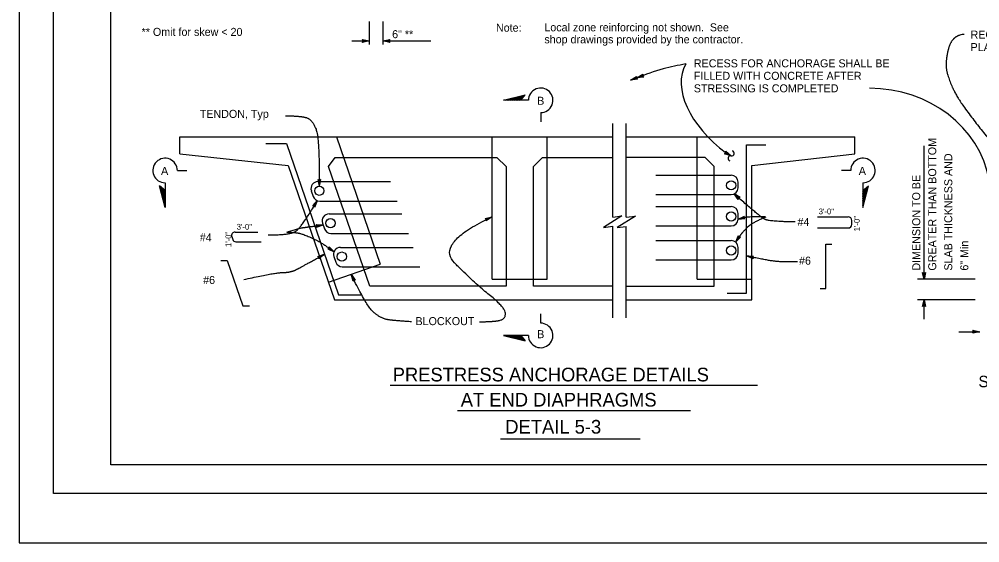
# Model space of a CAD drawing. Extents: x -893 to 867, y -474 to 712.
# Drawn here: x -893 to -54, y -474 to -16 of the extents above; entities that cross this region are included whole.
import ezdxf

# ---------------------------------------------------------------- set-up
doc = ezdxf.new("R2010")
doc.units = 0
for name, color, linetype in [('14 Ramp Anno', 7, 'Continuous'), ('22 Misc Cnst Det', 7, 'Continuous'), ('56 Stage 3 Anno', 7, 'Continuous'), ('57 Undefined', 7, 'Continuous'), ('60 Nongeo Data', 7, 'Continuous'), ('border_PLOTTING-ELEMENTS', 7, 'Continuous'), ('border_rw_22x34_Cut_Lines', 7, 'Continuous'), ('border_SHEET', 7, 'Continuous')]:
    doc.layers.add(name, color=color, linetype=linetype)

msp = doc.modelspace()

# ---------------------------------------------------------------- linework, layer by layer
at = {"layer": '14 Ramp Anno'}
for p, q in [((-486.09, -190.67), (-479.93, -188.97)), ((-485.57, -191.01), (-486.09, -190.67)), ((-485.83, -190.84), (-479.93, -188.97)), ((-479.93, -188.97), (-485.57, -191.01)), ((-485.57, -191.01), (-485.06, -191.35)), ((-479.93, -188.97), (-485.31, -191.18)), ((-479.93, -188.97), (-485.2, -192.57)), ((-485.13, -191.96), (-485.2, -192.57)), ((-479.93, -188.97), (-485.17, -192.27)), ((-485.13, -191.96), (-479.93, -188.97)), ((-485.06, -191.35), (-485.13, -191.96)), ((-485.09, -191.65), (-479.93, -188.97)), ((-485.06, -191.35), (-479.93, -188.97)), ((-632.51, -223.87), (-626.47, -221.8)), ((-631.98, -224.18), (-632.51, -223.87)), ((-632.24, -224.03), (-626.47, -221.8)), ((-626.47, -221.8), (-631.98, -224.18)), ((-631.98, -224.18), (-631.44, -224.49)), ((-626.47, -221.8), (-631.71, -224.33)), ((-626.47, -221.8), (-631.51, -225.72)), ((-631.47, -225.1), (-631.51, -225.72)), ((-626.47, -221.8), (-631.49, -225.41)), ((-631.47, -225.1), (-626.47, -221.8)), ((-631.44, -224.49), (-631.47, -225.1)), ((-631.46, -224.8), (-626.47, -221.8)), ((-631.44, -224.49), (-626.47, -221.8)), ((-252.31, -224.51), (-257.84, -223.31)), ((-251.9, -225.68), (-257.84, -223.31)), ((-257.84, -223.31), (-251.46, -223.62)), ((-251.88, -224.07), (-257.84, -223.31)), ((-257.84, -223.31), (-252.11, -225.09)), ((-252.01, -225.39), (-257.84, -223.31)), ((-257.84, -223.31), (-252.21, -224.8)), ((-252.1, -224.29), (-257.84, -223.31)), ((-257.84, -223.31), (-251.67, -223.84)), ((-252.31, -224.51), (-251.88, -224.07)), ((-252.11, -225.09), (-252.31, -224.51)), ((-252.11, -225.09), (-251.9, -225.68)), ((-251.88, -224.07), (-251.46, -223.62)), ((-600.87, -244.39), (-603.32, -239.3)), ((-601.54, -245.43), (-603.32, -239.3)), ((-603.32, -239.3), (-599.64, -244.52)), ((-600.26, -244.46), (-603.32, -239.3)), ((-603.32, -239.3), (-601.21, -244.91)), ((-601.37, -245.17), (-603.32, -239.3)), ((-603.32, -239.3), (-601.04, -244.65)), ((-600.57, -244.43), (-603.32, -239.3)), ((-603.32, -239.3), (-599.95, -244.49)), ((-601.21, -244.91), (-601.54, -245.43)), ((-601.21, -244.91), (-600.87, -244.39)), ((-600.87, -244.39), (-600.26, -244.46)), ((-600.26, -244.46), (-599.64, -244.52))]:
    msp.add_line(p, q, dxfattribs=at)
at = {"layer": '22 Misc Cnst Det'}
for p, q in [((-470.02, -87.22), (-451.07, -82.39)), ((-468.46, -87.22), (-451.48, -82.89)), ((-466.9, -87.22), (-451.88, -83.39)), ((-465.35, -87.22), (-452.29, -83.9)), ((-454.98, -87.22), (-451.07, -82.39)), ((-448.31, -87.22), (-470.02, -87.22)), ((-463.79, -87.22), (-452.69, -84.4)), ((-462.23, -87.22), (-453.1, -84.9)), ((-460.67, -87.22), (-453.5, -85.4)), ((-459.11, -87.22), (-453.91, -85.9)), ((-457.55, -87.22), (-454.32, -86.4)), ((-455.99, -87.22), (-454.72, -86.9)), ((-437.6, -97.94), (-437.6, -106.09)), ((-755.2, -148.61), (-747.05, -148.61)), ((-166.61, -148.61), (-174.76, -148.61)), ((-765.92, -159.33), (-765.92, -181.03)), ((-155.89, -159.33), (-155.89, -181.03)), ((-765.92, -181.03), (-770.75, -162.08)), ((-765.92, -166), (-770.75, -162.08)), ((-765.92, -179.48), (-770.25, -162.49)), ((-765.92, -177.92), (-769.75, -162.9)), ((-765.92, -176.36), (-769.25, -163.3)), ((-765.92, -174.8), (-768.75, -163.71)), ((-765.92, -173.24), (-768.25, -164.11)), ((-765.92, -171.68), (-767.75, -164.52)), ((-765.92, -170.13), (-767.25, -164.92)), ((-765.92, -168.57), (-766.75, -165.33)), ((-765.92, -167.01), (-766.24, -165.74)), ((-155.89, -181.03), (-151.06, -162.08)), ((-155.89, -166), (-151.06, -162.08)), ((-155.89, -179.47), (-151.56, -162.49)), ((-155.89, -177.92), (-152.06, -162.9)), ((-155.89, -176.36), (-152.56, -163.3)), ((-155.89, -174.8), (-153.06, -163.71)), ((-155.89, -173.24), (-153.56, -164.11)), ((-155.89, -171.68), (-154.06, -164.52)), ((-155.89, -170.13), (-154.56, -164.92)), ((-155.89, -168.57), (-155.07, -165.33)), ((-155.89, -167.01), (-155.57, -165.74)), ((-437.6, -282.07), (-437.6, -273.92)), ((-470.02, -292.79), (-451.07, -297.62)), ((-448.31, -292.79), (-470.02, -292.79)), ((-468.46, -292.79), (-451.48, -297.12)), ((-466.9, -292.79), (-451.88, -296.62)), ((-465.35, -292.79), (-452.29, -296.11)), ((-463.79, -292.79), (-452.69, -295.61)), ((-462.23, -292.79), (-453.1, -295.11)), ((-460.67, -292.79), (-453.5, -294.61)), ((-459.11, -292.79), (-453.91, -294.11)), ((-457.55, -292.79), (-454.32, -293.61)), ((-455.99, -292.79), (-454.72, -293.11)), ((-454.98, -292.79), (-451.07, -297.62))]:
    msp.add_line(p, q, dxfattribs=at)
for centre, start, end in [((-437.6, -87.22), 269.99947, 179.99996), ((-765.92, -148.61), 359.99947, 269.99996), ((-155.89, -148.61), 270.00004, 180.00053), ((-437.6, -292.78), 180.00004, 90.00053)]:
    msp.add_arc(centre, 10.72, start, end, dxfattribs=at)
at = {"layer": '56 Stage 3 Anno'}
for p, q in [((-587.47, -18.34), (-587.47, -38.44)), ((-575.47, -18.34), (-575.47, -38.44)), ((-602.79, -35.32), (-587.48, -35.32)), ((-592.68, -35.32), (-593.48, -33.98)), ((-593.48, -33.98), (-593.48, -33.98)), ((-593.48, -33.98), (-587.48, -35.32)), ((-587.48, -35.32), (-593.48, -36.65)), ((-593.48, -36.65), (-592.68, -35.32)), ((-593.48, -36.65), (-593.48, -36.65)), ((-593.26, -34.33), (-588.86, -35.31)), ((-588.87, -35.32), (-593.24, -36.29)), ((-590.24, -35.31), (-593.06, -35.94)), ((-593.03, -34.69), (-590.24, -35.31)), ((-592.85, -35.04), (-591.62, -35.31)), ((-591.62, -35.31), (-592.83, -35.58)), ((-587.48, -35.32), (-587.48, -35.32)), ((-575.47, -35.32), (-569.47, -33.99)), ((-575.47, -35.32), (-533.65, -35.32)), ((-569.47, -36.66), (-575.47, -35.32)), ((-575.47, -35.32), (-575.47, -35.32)), ((-569.68, -36.3), (-574.09, -35.32)), ((-574.08, -35.31), (-569.7, -34.34)), ((-572.7, -35.32), (-569.88, -34.69)), ((-569.92, -35.94), (-572.7, -35.32)), ((-571.32, -35.32), (-570.11, -35.05)), ((-570.09, -35.59), (-571.32, -35.32)), ((-569.47, -33.99), (-570.27, -35.32)), ((-570.27, -35.32), (-569.47, -36.66)), ((-569.47, -33.99), (-569.47, -33.99)), ((-569.47, -36.66), (-569.47, -36.66)), ((-359.07, -69.55), (-353.83, -66.34)), ((-357.75, -69.1), (-353.93, -66.75)), ((-356.45, -68.65), (-353.99, -67.14)), ((-353.83, -66.34), (-354.15, -67.86)), ((-353.83, -66.34), (-353.83, -66.34)), ((-353.59, -67.66), (-348.35, -64.44)), ((-347.48, -66.97), (-353.59, -67.66)), ((-347.8, -66.7), (-352.28, -67.21)), ((-352.27, -67.2), (-348.46, -64.86)), ((-350.98, -66.76), (-348.51, -65.25)), ((-348.14, -66.44), (-350.98, -66.76)), ((-349.67, -66.31), (-348.61, -65.66)), ((-348.42, -66.17), (-349.67, -66.31)), ((-348.35, -64.44), (-348.67, -65.96)), ((-348.67, -65.96), (-347.48, -66.97)), ((-348.35, -64.44), (-348.35, -64.44)), ((-347.48, -66.97), (-347.48, -66.97)), ((-356.54, -68.68), (-359.07, -69.55)), ((-352.96, -68.86), (-359.07, -69.55)), ((-359.07, -69.55), (-359.07, -69.55)), ((-353.28, -68.6), (-357.76, -69.1)), ((-353.62, -68.33), (-356.45, -68.65)), ((-355.15, -68.2), (-354.09, -67.56)), ((-353.9, -68.06), (-355.15, -68.2)), ((-354.15, -67.86), (-352.96, -68.86)), ((-353.59, -67.66), (-353.59, -67.66)), ((-352.96, -68.86), (-352.96, -68.86)), ((-276.99, -134.01), (-275.64, -133.25)), ((-271.12, -135.83), (-276.99, -134.01)), ((-276.99, -134.01), (-276.99, -134.01)), ((-272.33, -135.14), (-276.61, -133.82)), ((-273.52, -134.46), (-276.29, -133.6)), ((-274.72, -133.77), (-275.91, -133.41)), ((-275.64, -133.25), (-275.67, -131.69)), ((-275.67, -131.69), (-275.67, -131.69)), ((-275.67, -131.69), (-271.12, -135.83)), ((-275.66, -132.11), (-272.32, -135.14)), ((-275.65, -132.93), (-274.72, -133.77)), ((-275.64, -132.54), (-273.52, -134.46)), ((-102.45, -243.85), (-102.45, -126.89)), ((-271.12, -135.83), (-271.12, -135.83)), ((-632.3, -156.37), (-631.16, -156.98)), ((-632.3, -156.37), (-631.27, -162.32)), ((-632.07, -156.49), (-631.25, -161.26)), ((-631.85, -156.61), (-631.23, -160.2)), ((-631.62, -156.73), (-631.2, -159.14)), ((-631.39, -156.86), (-631.18, -158.09)), ((-630, -156.41), (-631.27, -162.32)), ((-630.23, -156.53), (-631.25, -161.26)), ((-630.46, -156.64), (-631.23, -160.2)), ((-630.69, -156.75), (-631.2, -159.14)), ((-630.92, -156.87), (-631.18, -158.09)), ((-630, -156.41), (-631.16, -156.98)), ((-636.87, -179.4), (-632.82, -174.92)), ((-636.61, -179.41), (-633.36, -175.82)), ((-635.03, -180.37), (-633.36, -175.82)), ((-634.9, -180.58), (-632.82, -174.92)), ((-263.32, -172.1), (-268.5, -169.01)), ((-264.85, -173.82), (-268.5, -169.01)), ((-263.56, -172.2), (-267.71, -169.72)), ((-264.79, -173.57), (-267.71, -169.72)), ((-263.8, -172.29), (-266.92, -170.42)), ((-264.72, -173.32), (-266.92, -170.42)), ((-264.04, -172.38), (-266.14, -171.13)), ((-264.66, -173.07), (-266.14, -171.13)), ((-264.28, -172.47), (-265.35, -171.83)), ((-264.59, -172.83), (-265.35, -171.83)), ((-264.85, -173.82), (-264.53, -172.57)), ((-263.32, -172.1), (-264.53, -172.57)), ((-636.87, -179.4), (-635.57, -179.48)), ((-636.35, -179.43), (-633.91, -176.73)), ((-636.1, -179.45), (-634.46, -177.63)), ((-635.84, -179.46), (-635, -178.54)), ((-634.9, -180.58), (-635.57, -179.48)), ((-635.43, -179.71), (-635, -178.54)), ((-635.3, -179.93), (-634.46, -177.63)), ((-635.17, -180.15), (-633.91, -176.73)), ((-259.67, -188.71), (-265.1, -191.34)), ((-259.08, -190.93), (-265.1, -191.34)), ((-259.73, -188.96), (-264.08, -191.07)), ((-259.25, -190.74), (-264.08, -191.07)), ((-259.78, -189.21), (-263.06, -190.8)), ((-259.43, -190.55), (-263.06, -190.8)), ((-259.84, -189.46), (-262.04, -190.53)), ((-259.6, -190.36), (-262.04, -190.53)), ((-259.89, -189.71), (-261.02, -190.25)), ((-259.77, -190.17), (-261.02, -190.25)), ((-259.67, -188.71), (-259.95, -189.97)), ((-259.08, -190.93), (-259.95, -189.97)), ((-633.82, -195.82), (-633.08, -196.88)), ((-633.82, -195.82), (-627.8, -196.14)), ((-633.68, -196.03), (-628.84, -196.29)), ((-633.53, -196.24), (-629.89, -196.43)), ((-633.51, -198.1), (-627.8, -196.14)), ((-633.51, -198.1), (-633.08, -196.88)), ((-633.42, -197.86), (-628.84, -196.29)), ((-633.38, -196.45), (-630.94, -196.58)), ((-633.34, -197.61), (-629.89, -196.43)), ((-633.25, -197.37), (-630.94, -196.58)), ((-633.23, -196.66), (-631.99, -196.72)), ((-633.17, -197.13), (-631.99, -196.72)), ((-264.88, -205.7), (-267.19, -211.28)), ((-262.96, -206.98), (-267.19, -211.28)), ((-264.75, -205.93), (-266.61, -210.4)), ((-263.21, -206.95), (-266.61, -210.4)), ((-264.62, -206.15), (-266.02, -209.52)), ((-263.47, -206.92), (-266.02, -209.52)), ((-264.5, -206.38), (-265.44, -208.63)), ((-263.72, -206.89), (-265.44, -208.63)), ((-264.88, -205.7), (-264.24, -206.83)), ((-264.37, -206.6), (-264.85, -207.75)), ((-263.98, -206.86), (-264.85, -207.75)), ((-262.96, -206.98), (-264.24, -206.83)), ((-623.77, -217.15), (-622.62, -216.55)), ((-623.77, -217.15), (-618.26, -219.62)), ((-623.54, -217.03), (-619.12, -219.01)), ((-623.31, -216.91), (-619.99, -218.4)), ((-623.08, -216.79), (-620.85, -217.79)), ((-622.86, -216.67), (-621.72, -217.18)), ((-622.44, -215.27), (-622.62, -216.55)), ((-622.58, -216.28), (-621.72, -217.18)), ((-622.55, -216.03), (-620.85, -217.79)), ((-622.51, -215.77), (-619.99, -218.4)), ((-622.48, -215.52), (-619.12, -219.01)), ((-622.44, -215.27), (-618.26, -219.62)), ((-102.45, -243.85), (-103.78, -237.85)), ((-103.78, -237.85), (-103.78, -237.85)), ((-103.78, -237.85), (-102.45, -238.65)), ((-102.46, -242.46), (-103.42, -238.09)), ((-102.45, -241.09), (-103.08, -238.27)), ((-102.45, -239.71), (-102.72, -238.5)), ((-102.45, -238.65), (-101.11, -237.85)), ((-101.11, -237.85), (-102.45, -243.85)), ((-101.47, -238.07), (-102.45, -242.47)), ((-101.83, -238.3), (-102.45, -241.09)), ((-102.17, -238.48), (-102.45, -239.71)), ((-101.11, -237.85), (-101.11, -237.85)), ((-57.88, -243.63), (-108.35, -243.63)), ((-102.45, -243.85), (-102.45, -243.85)), ((-57.88, -261.63), (-108.35, -261.63)), ((-103.79, -267.56), (-102.45, -261.56)), ((-102.45, -266.76), (-103.79, -267.56)), ((-103.79, -267.56), (-103.79, -267.56)), ((-103.44, -267.34), (-102.45, -262.94)), ((-103.08, -267.11), (-102.45, -264.32)), ((-102.73, -266.93), (-102.46, -265.7)), ((-102.46, -265.7), (-102.19, -266.91)), ((-102.45, -278.5), (-102.45, -261.56)), ((-102.45, -261.56), (-102.45, -261.56)), ((-102.45, -261.56), (-101.12, -267.56)), ((-102.45, -262.95), (-101.48, -267.32)), ((-102.45, -264.32), (-101.83, -267.14)), ((-101.12, -267.56), (-102.45, -266.76)), ((-101.12, -267.56), (-101.12, -267.56)), ((-72, -289.6), (-53.85, -289.6)), ((-59.05, -289.6), (-59.85, -288.26)), ((-59.85, -288.26), (-59.85, -288.26)), ((-59.85, -288.26), (-53.85, -289.6)), ((-53.85, -289.6), (-59.85, -290.93)), ((-59.85, -290.93), (-59.05, -289.6)), ((-59.85, -290.93), (-59.85, -290.93)), ((-59.63, -288.62), (-55.23, -289.6)), ((-55.24, -289.61), (-59.61, -290.57)), ((-56.61, -289.6), (-59.44, -290.23)), ((-59.4, -288.98), (-56.61, -289.6)), ((-59.22, -289.33), (-57.99, -289.6)), ((-57.99, -289.6), (-59.2, -289.87)), ((-53.85, -289.6), (-53.85, -289.6))]:
    msp.add_line(p, q, dxfattribs=at)
for centre, start, end in [((-270.6, -133.64), 256.49569, 76.49569), ((-271.65, -138.01), 76.49566, 256.49566)]:
    msp.add_arc(centre, 2.25, start, end, dxfattribs=at)
for centre, major_axis, ratio, start_param, end_param in [((-232.38, -99.08), (-78.45, 43.6), 0.583171, 0, 1.337301), ((-150.23, -171.15), (-105.78, 0), 0.892734, 3.294989, 4.712389)]:
    msp.add_ellipse(centre, major_axis=major_axis, ratio=ratio, start_param=start_param, end_param=end_param, dxfattribs=at)
msp.add_open_spline([(-67.57, -29.76), (-69.03, -29.73), (-70.57, -30), (-72, -30.57), (-72.52, -30.78), (-73, -30.99), (-73.49, -31.25), (-73.95, -31.49), (-74.41, -31.74), (-74.85, -32.03), (-75.29, -32.32), (-75.7, -32.64), (-76.09, -32.99), (-76.3, -33.17), (-76.49, -33.36), (-76.68, -33.56), (-76.88, -33.77), (-77.07, -33.98), (-77.25, -34.2), (-77.86, -34.96), (-78.41, -35.75), (-78.91, -36.59), (-79.38, -37.39), (-79.79, -38.21), (-80.13, -39.07), (-80.46, -39.91), (-80.77, -40.76), (-81.01, -41.63), (-81.26, -42.51), (-81.49, -43.39), (-81.69, -44.29), (-82.05, -45.92), (-82.36, -47.56), (-82.63, -49.22), (-82.9, -50.88), (-83.06, -52.55), (-83.15, -54.23), (-83.24, -55.89), (-83.19, -57.56), (-83.04, -59.22), (-82.97, -60.04), (-82.85, -60.85), (-82.68, -61.66), (-82.52, -62.47), (-82.33, -63.27), (-82.09, -64.05), (-81.38, -66.42), (-80.57, -68.74), (-79.68, -71.05), (-78.8, -73.36), (-77.84, -75.62), (-76.75, -77.85), (-75.11, -81.2), (-73.32, -84.45), (-71.3, -87.58), (-70.61, -88.63), (-69.91, -89.67), (-69.18, -90.68), (-65.13, -96.31), (-61.06, -101.9), (-56.81, -107.38), (-52.6, -112.82), (-48.29, -118.18), (-43.76, -123.36), (-40.87, -126.67), (-37.96, -129.95), (-34.97, -133.16)], degree=3, dxfattribs=at)
msp.add_spline([(-310.84, -55.47), (-330.55, -59.7), (-353.59, -67.66)], degree=3, dxfattribs=at)
at = {"layer": '57 Undefined'}
for p, q in [((-569.12, -336.34), (-248.18, -336.34)), ((-510.44, -358.33), (-306.51, -358.33)), ((-472.81, -383.24), (-350.53, -383.24))]:
    msp.add_line(p, q, dxfattribs=at)
for centre, radius, start, end in [((-271.1, -158.7), 6, 0, 90), ((-271.1, -163.64), 6, 270, 0), ((-271.1, -186.12), 6, 0, 90), ((-271.1, -191.05), 6, 270, 0), ((-168.71, -192.18), 3, 0, 90), ((-168.71, -195.83), 3, 270, 0), ((-271.1, -215.84), 6, 0, 90), ((-271.1, -220.78), 6, 270, 0)]:
    msp.add_arc(centre, radius, start, end, dxfattribs=at)
for points in [[(-660.71, -100.79), (-646.23, -100.79), (-636.96, -104.6), (-630.79, -121), (-631.27, -162.31)], [(-675.93, -204.94), (-657.82, -204.94), (-647.18, -199.42), (-633, -175.26)], [(-215.11, -193.53), (-237.84, -193.3), (-245.49, -189.25), (-267.49, -170.02)], [(-491.12, -280.82), (-478.54, -280.82), (-468.07, -278.3), (-468.9, -268.24), (-496.15, -246.43), (-529.68, -212.04), (-479.93, -188.97)], [(-240.71, -189.28), (-253.23, -194.46), (-261.07, -202.57), (-263.75, -205.92), (-266.78, -210.76)], [(-240.79, -189.25), (-254.27, -189.02), (-261.92, -189.92), (-265.1, -191.34)], [(-659.38, -202.42), (-648.15, -198.8), (-641.33, -198.03), (-632.91, -196.85)], [(-659.57, -202.49), (-652.01, -202.66), (-645.19, -204.2), (-629.37, -211.28), (-621.82, -217.15)], [(-697.19, -243.95), (-669.3, -237.7), (-655.79, -237.7), (-646.2, -232.47), (-626.47, -221.8)], [(-212.98, -228.3), (-221.2, -228.3), (-234.89, -228.3), (-257.84, -223.31)], [(-550.64, -280.82), (-565.73, -279.98), (-577.46, -277.88), (-590.04, -266.98), (-603.32, -239.3)]]:
    msp.add_open_spline(points, degree=2, dxfattribs=at)
at = {"layer": '60 Nongeo Data'}
for p, q in [((-374.65, -189.35), (-374.65, -107.46)), ((-362.78, -187.48), (-362.78, -107.46)), ((-752.93, -134.13), (-752.93, -119.13)), ((-752.93, -119.13), (-374.65, -119.13)), ((-677.94, -125.01), (-659.8, -125.01)), ((-659.8, -125.01), (-614.29, -257.18)), ((-616.16, -119.13), (-577.81, -230.51)), ((-479.93, -243.63), (-479.93, -119.13)), ((-431.93, -243.63), (-431.93, -119.13)), ((-362.78, -119.13), (-162.93, -119.13)), ((-300.93, -243.63), (-300.93, -119.13)), ((-162.93, -134.13), (-162.93, -119.13)), ((-752.93, -134.13), (-658.32, -144.13)), ((-257.84, -255.85), (-257.84, -126.01)), ((-257.84, -126.01), (-240.85, -126.01)), ((-252.93, -144.13), (-162.93, -134.13)), ((-623.07, -145.13), (-617.37, -137.13)), ((-617.37, -137.13), (-475.93, -137.13)), ((-475.93, -137.13), (-467.93, -145.13)), ((-443.93, -145.13), (-435.93, -137.13)), ((-435.93, -137.13), (-374.65, -137.13)), ((-293.93, -137.13), (-362.78, -137.13)), ((-285.93, -145.13), (-293.93, -137.13)), ((-658.32, -144.13), (-617.86, -261.63)), ((-587.09, -249.63), (-623.07, -145.13)), ((-467.93, -145.13), (-467.93, -249.63)), ((-443.93, -249.63), (-443.93, -145.13)), ((-285.93, -249.63), (-285.93, -145.13)), ((-252.93, -261.63), (-252.93, -144.13)), ((-632.42, -158.33), (-568.83, -158.33)), ((-337.1, -152.7), (-271.1, -152.7)), ((-265.1, -163.64), (-265.1, -158.7)), ((-638.1, -166.28), (-636.4, -171.22)), ((-630.72, -175.26), (-563, -175.26)), ((-337.1, -169.64), (-271.1, -169.64)), ((-362.78, -189.42), (-362.78, -178.42)), ((-337.1, -180.12), (-271.1, -180.12)), ((-622.65, -186.61), (-559.09, -186.61)), ((-265.1, -191.05), (-265.1, -186.12)), ((-195.62, -189.18), (-168.71, -189.18)), ((-165.71, -195.83), (-165.71, -192.18)), ((-628.32, -194.57), (-626.63, -199.5)), ((-374.65, -277.35), (-374.65, -197.35)), ((-362.78, -208.42), (-362.78, -197.42)), ((-362.78, -277.35), (-362.78, -200.3)), ((-337.1, -197.05), (-271.1, -197.05)), ((-195.62, -198.83), (-168.71, -198.83)), ((-707.64, -206.43), (-706.79, -208.9)), ((-704.81, -202.46), (-684.99, -202.46)), ((-620.95, -203.55), (-553.26, -203.55)), ((-337.1, -209.84), (-271.1, -209.84)), ((-703.96, -210.92), (-681.9, -210.92)), ((-612.71, -215.84), (-549.03, -215.84)), ((-265.1, -220.78), (-265.1, -215.84)), ((-188.26, -212.91), (-183.16, -212.91)), ((-188.26, -251.86), (-188.26, -212.91)), ((-618.39, -223.79), (-616.69, -228.73)), ((-717.21, -227.3), (-711.77, -227.3)), ((-711.77, -227.3), (-698.11, -266.95)), ((-623.2, -246.14), (-577.81, -230.51)), ((-611.01, -232.78), (-543.2, -232.78)), ((-337.1, -226.78), (-271.1, -226.78)), ((-467.93, -249.63), (-587.09, -249.63)), ((-479.93, -243.63), (-431.93, -243.63)), ((-374.65, -249.63), (-443.93, -249.63)), ((-362.78, -249.63), (-285.93, -249.63)), ((-300.93, -243.63), (-252.93, -243.63)), ((-193.32, -251.86), (-188.26, -251.86)), ((-614.29, -257.18), (-594.76, -257.18)), ((-274.72, -255.85), (-257.84, -255.85)), ((-698.11, -266.95), (-692.26, -266.95)), ((-617.86, -261.63), (-374.65, -261.63)), ((-362.78, -261.63), (-252.93, -261.63))]:
    msp.add_line(p, q, dxfattribs=at)
for points in [[(-374.65, -189.35), (-366.65, -188.35), (-382.65, -198.35), (-374.65, -197.35)], [(-362.78, -189.42), (-354.78, -188.42), (-370.78, -198.42), (-362.78, -197.42)]]:
    msp.add_lwpolyline(points, dxfattribs=at)
for centre in [(-271.08, -161.57), (-631.13, -166.31), (-621.36, -194.6), (-271.08, -188.81), (-271.13, -218.51), (-611.42, -223.83)]:
    msp.add_circle(centre, 4, dxfattribs=at)
for centre, radius, start, end in [((-632.42, -164.33), 6, 90, 198.99997), ((-630.72, -169.26), 6, 198.99997, 270), ((-622.65, -192.61), 6, 90, 198.99997), ((-620.95, -197.55), 6, 198.99997, 270), ((-704.81, -205.46), 3, 90, 198.99997), ((-703.96, -207.92), 3, 198.99997, 270), ((-612.71, -221.84), 6, 90, 198.99997), ((-611.01, -226.78), 6, 198.99997, 270)]:
    msp.add_arc(centre, radius, start, end, dxfattribs=at)
at = {"layer": 'border_PLOTTING-ELEMENTS'}
for points in [[(-893.45, -474.04), (866.55, -474.04), (866.55, 711.96), (-893.45, 711.96)], [(-863.45, 668.96), (836.55, 668.96), (836.55, -431.04), (-863.45, -431.04)]]:
    msp.add_lwpolyline(points, close=True, dxfattribs=at)
at = {"layer": 'border_rw_22x34_Cut_Lines'}
msp.add_lwpolyline([(-863.45, 668.96), (836.55, 668.96), (836.55, -431.04), (-863.45, -431.04)], close=True, dxfattribs=at)
at = {"layer": 'border_SHEET'}
for p, q in [((-813.45, -406.04), (-813.45, 643.96)), ((811.55, -406.04), (-813.45, -406.04))]:
    msp.add_line(p, q, dxfattribs=at)

# ---------------------------------------------------------------- texts
at = {"layer": '57 Undefined'}
for s, height, p in [('** Omit for skew < 20', 7, (-786.46, -30.92)), ('Note:', 7, (-476.7, -27.21)), ('Local zone reinforcing not shown.  See ', 7, (-434.39, -26.93)), ('6" **', 7, (-567.46, -32.94)), ('shop drawings provided by the contractor.', 7, (-434.39, -37.43)), ('RECESS AND BEARING', 7, (-61.81, -33.31)), ('PLATES MAY BE STEPPED', 7, (-61.81, -44.24)), ('RECESS FOR ANCHORAGE SHALL BE', 7, (-303.73, -58.4)), ('FILLED WITH CONCRETE AFTER', 7, (-303.73, -69.33)), ('STRESSING IS COMPLETED', 7, (-303.73, -80.27)), ('B', 7, (-440.66, -91.15)), ('TENDON, Typ', 7, (-735.63, -102.61)), ('A', 7, (-769.45, -152.4)), ('A', 7, (-159.56, -152.4)), ('3\'-0"', 5, (-194.59, -186.86)), ('#4      ', 7, (-213.13, -197.09)), ('3\'-0"', 5, (-703.33, -200.28)), ('#4      ', 7, (-735.58, -210.62)), ('#6  ', 7, (-211.79, -230.92)), ('#6   ', 7, (-732.68, -247.81)), ('BLOCKOUT', 7, (-547.07, -283.76)), ('B', 7, (-440.66, -295.17)), ('PRESTRESS ANCHORAGE DETAILS', 12, (-566.95, -332.99)), ('SECTION B-B', 10, (-54.96, -338.03)), ('AT END DIAPHRAGMS', 12, (-507.49, -354.98)), ('DETAIL 5-3', 12, (-468.56, -378.62))]:
    msp.add_text(s, height=height, dxfattribs=at).set_placement(p)
for s, height, p in [('GREATER THAN BOTTOM ', 7, (-91.82, -236.11)), ('SLAB THICKNESS AND ', 7, (-77.82, -236.11)), ('DIMENSION TO BE', 7, (-105.82, -236.11)), ('1\'-0"', 5, (-158.81, -201.71)), ('1\'-0"', 5, (-708.14, -215.54)), ('6" Min', 7, (-63.82, -236.11))]:
    msp.add_text(s, height=height, rotation=90, dxfattribs=at).set_placement(p)

doc.saveas('drawing.dxf')
